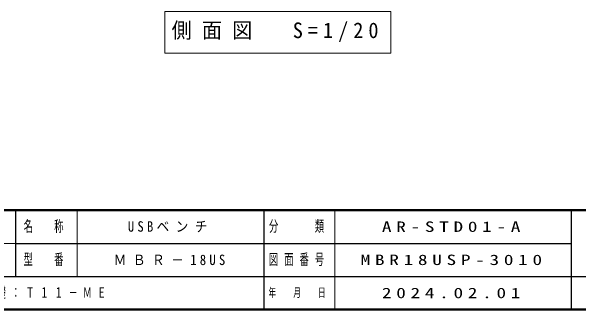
# Model space of a CAD drawing. Units: millimetres on the paper, scale 1:20. Extents: x -385 to 0, y 0 to 267.
# Drawn here: x -188.4 to -68.4, y 0 to 63 of the extents above; entities that cross this region are included whole.
import ezdxf

# ---------------------------------------------------------------- set-up
doc = ezdxf.new("R2010")
doc.units = ezdxf.units.MM
doc.layers.add('LY_1', color=7, linetype='Continuous', lineweight=13)
doc.layers.add('LY_2', color=7, linetype='Continuous', lineweight=13)
doc.styles.add('ＭＳ ゴシック', font='')
doc.styles.get('ＭＳ ゴシック').set_extended_font_data('MS Gothic')

msp = doc.modelspace()

# ---------------------------------------------------------------- linework, layer by layer
at = {"layer": 'LY_1'}
for p, q in [((-155.905, 62.992), (-155.905, 54.192)), ((-108.105, 62.992), (-155.905, 62.992)), ((-108.105, 54.192), (-108.105, 62.992)), ((-155.905, 54.192), (-108.105, 54.192))]:
    msp.add_line(p, q, dxfattribs=at)
at = {"layer": 'LY_2', "lineweight": 50}
for p, q in [((-385, 21), (0, 21)), ((-385, 0), (0, 0))]:
    msp.add_line(p, q, dxfattribs=at)
at = {"layer": 'LY_2', "color": 211, "lineweight": 25}
for p, q in [((-187.5, 21), (-187.5, 7)), ((-135, 21), (-135, 0)), ((-70, 21), (-70, 0)), ((-187.5, 14), (-70, 14)), ((-242.5, 7), (0, 7))]:
    msp.add_line(p, q, dxfattribs=at)
at = {"layer": 'LY_2'}
for p, q in [((-174.5, 21), (-174.5, 7)), ((-120, 21), (-120, 0)), ((-242.5, 14), (-187.5, 14))]:
    msp.add_line(p, q, dxfattribs=at)

# ---------------------------------------------------------------- texts
at = {"layer": 'LY_1', "attachment_point": 4, "style": 'ＭＳ ゴシック'}
for s, insert, char_height in [('\\T1.5;\\W0.95;側面図\u3000S=1/20', (-154.505, 58.592), 3.299), ('\\T1.5;\\W0.9;USBベンチ', (-163.75, 17.5), 2.199), ('\\T1.5;\\W1.35;AR-STD01-A', (-110, 17.5), 2.199), ('\\T1.5;\\W0.9;ＭＢＲ－18US', (-166.75, 10.5), 2.199), ('\\T1.5;\\W1.35;MBR18USP-3010', (-114.5, 10.5), 2.199), ('\\T1.64;\\W0.6;ＰＣ基礎：Ｔ１１－ＭＥ', (-200.5, 3.5), 2.199), ('\\T1.5;\\W1.35;2024.02.01', (-110, 3.5), 2.199)]:
    msp.add_mtext(s, dxfattribs=dict(at, insert=insert, char_height=char_height))
at = {"layer": 'LY_2', "color": 4, "attachment_point": 4, "style": 'ＭＳ ゴシック'}
for s, insert, char_height in [('\\T1.64;\\W0.6;名\u3000称', (-185.8, 17.5), 2.346), ('\\T1.64;\\W0.6;分\u3000\u3000類', (-133.9, 17.5), 2.346), ('\\T1.64;\\W0.6;型\u3000番', (-185.8, 10.5), 2.346), ('\\T1.64;\\W0.6;図面番号', (-133.9, 10.5), 2.346), ('\\T1.64;\\W0.6;年\u3000月\u3000日', (-134, 3.5), 1.906)]:
    msp.add_mtext(s, dxfattribs=dict(at, insert=insert, char_height=char_height))

doc.saveas('drawing.dxf')
